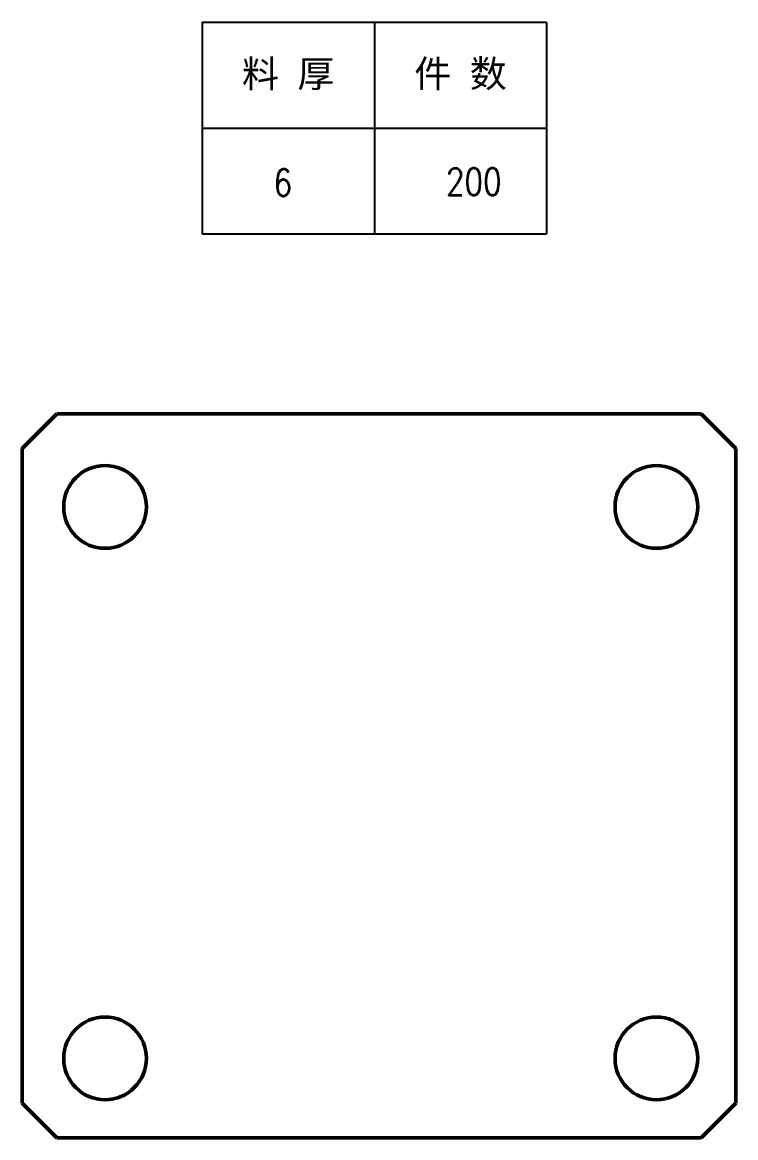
# Model space of a CAD drawing. Header units: inches. Extents: x -786 to 133009, y -39644 to 2522.
# Drawn here: x -481.8 to -378.3, y 442.9 to 604.7 of the extents above; entities that cross this region are included whole.
import ezdxf
from ezdxf.enums import TextEntityAlignment as Align

# ---------------------------------------------------------------- set-up
doc = ezdxf.new("R2010")
doc.units = ezdxf.units.IN
doc.header["$MEASUREMENT"] = 0
doc.layers.add('粗实线', color=7, linetype='Continuous', lineweight=50)
doc.styles.add('DIM', font='romans.shx', dxfattribs={"width": 0.8, "oblique": 20, "bigfont": 'bigfont.shx'})

# ---------------------------------------------------------------- blocks, each defined once
blk = doc.blocks.new('*T58')
at = {"color": 0, "linetype": 'ByBlock', "lineweight": -2, "transparency": 16777216}
for p, q in [((0, 0), (127, 0)), ((0, 0), (0, -78)), ((63.5, 0), (63.5, -78)), ((127, 0), (127, -78)), ((0, -39), (127, -39)), ((0, -78), (127, -78))]:
    blk.add_line(p, q, dxfattribs=at)
at = {"color": 0, "transparency": 16777216, "char_height": 10, "width": 60.5, "attachment_point": 5}
for s, insert in [('{\\fSimSun|b0|i0|c134|p2;料 厚}', (31.75, -19.5)), ('{\\fSimSun|b0|i0|c134|p2;件 数}', (95.25, -19.5))]:
    blk.add_mtext(s, dxfattribs=dict(at, insert=insert))
blk = doc.blocks.new('拆图参数')
blk.add_blockref('*T58', (-63.5, 78))
at = {"style": 'DIM', "width": 0.8}
blk.add_attdef('6', text='', height=10, dxfattribs=at).set_placement((-37.13, 18.91), align=Align.MIDDLE_LEFT)
blk.add_attdef('1', text='', height=10, dxfattribs=at).set_placement((36.65, 19.27), align=Align.MIDDLE_CENTER)

msp = doc.modelspace()

# ---------------------------------------------------------------- linework, layer by layer
at = {"layer": '粗实线', "ltscale": 0.176777}
for p, q in [((-476.80577, 547.91633), (-481.80577, 542.91633)), ((-378.30187, 542.91633), (-383.30187, 547.91633)), ((-481.80577, 447.91633), (-476.80577, 442.91633)), ((-383.30187, 442.91633), (-378.30187, 447.91633))]:
    msp.add_line(p, q, dxfattribs=at)
at = {"layer": '粗实线'}
for p, q in [((-383.30187, 547.91633), (-476.80577, 547.91633)), ((-481.80577, 542.91633), (-481.80577, 447.91633)), ((-378.30187, 447.91633), (-378.30187, 542.91633)), ((-383.30187, 442.91633), (-476.80577, 442.91633))]:
    msp.add_line(p, q, dxfattribs=at)
for centre, radius in [((-469.80187, 534.41633), 6.00001), ((-389.80187, 534.41633), 6), ((-469.80187, 454.41633), 6.00001), ((-389.80187, 454.41633), 6.00001)]:
    msp.add_circle(centre, radius, dxfattribs=at)

# ---------------------------------------------------------------- block references
at = {"xscale": 0.3937007874015748, "yscale": 0.3937007874015748, "zscale": 0.3937007874015748}
msp.add_blockref('拆图参数', (-430.72785, 574.00977), dxfattribs=at).add_auto_attribs({'1': '200', '6': '6'})

doc.saveas('drawing.dxf')
